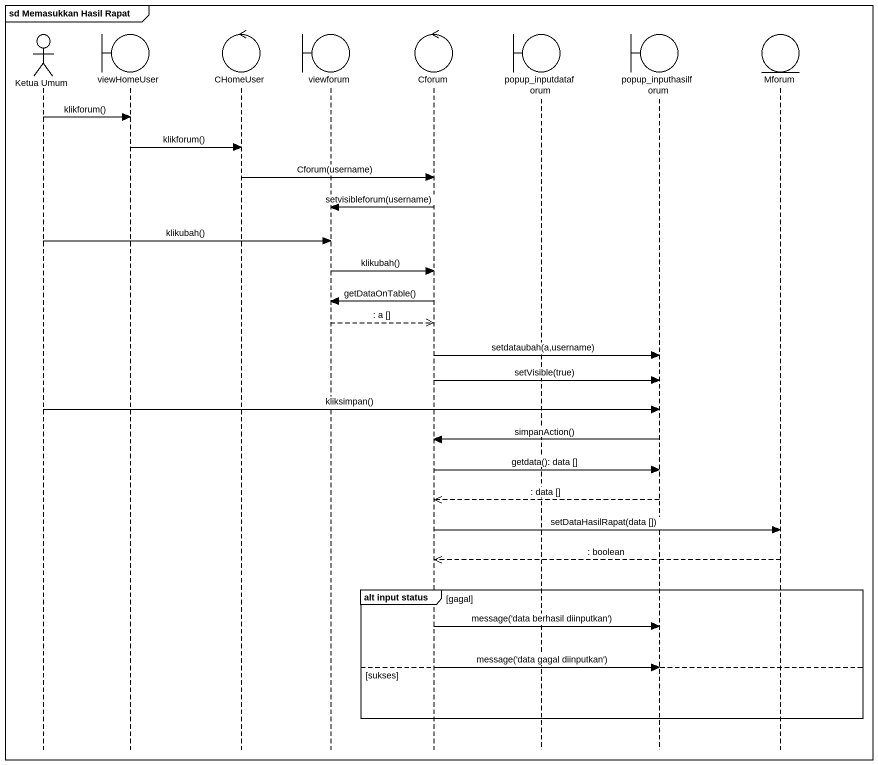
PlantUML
@startuml
mainframe sd Memasukkan Hasil Rapat
hide footbox
actor "Ketua Umum" as Ketua_Umum
boundary viewHomeUser
control CHomeUser
boundary viewforum
control Cforum
boundary popup_inputdataforum
boundary popup_inputhasilforum
entity Mforum

Ketua_Umum -> viewHomeUser : klikforum()
viewHomeUser -> CHomeUser : klikforum()
CHomeUser -> Cforum : Cforum(username)
Cforum -> viewforum : setvisibleforum(username)
Ketua_Umum -> viewforum : klikubah()
viewforum -> Cforum : klikubah()
Cforum -> viewforum : getDataOnTable()
viewforum -->> Cforum : : a []
Cforum -> popup_inputhasilforum : setdataubah(a,username)
Cforum -> popup_inputhasilforum : setVisible(true)
Ketua_Umum -> popup_inputhasilforum : kliksimpan()
popup_inputhasilforum -> Cforum : simpanAction()
Cforum -> popup_inputhasilforum : getdata(): data []
popup_inputhasilforum -->> Cforum : : data []
Cforum -> Mforum : setDataHasilRapat(data [])
Mforum -->> Cforum : : boolean
group alt input status [gagal]
  Cforum -> popup_inputhasilforum : message('data berhasil diinputkan')
else sukses
  Cforum -> popup_inputhasilforum : message('data gagal diinputkan')
end
@enduml
